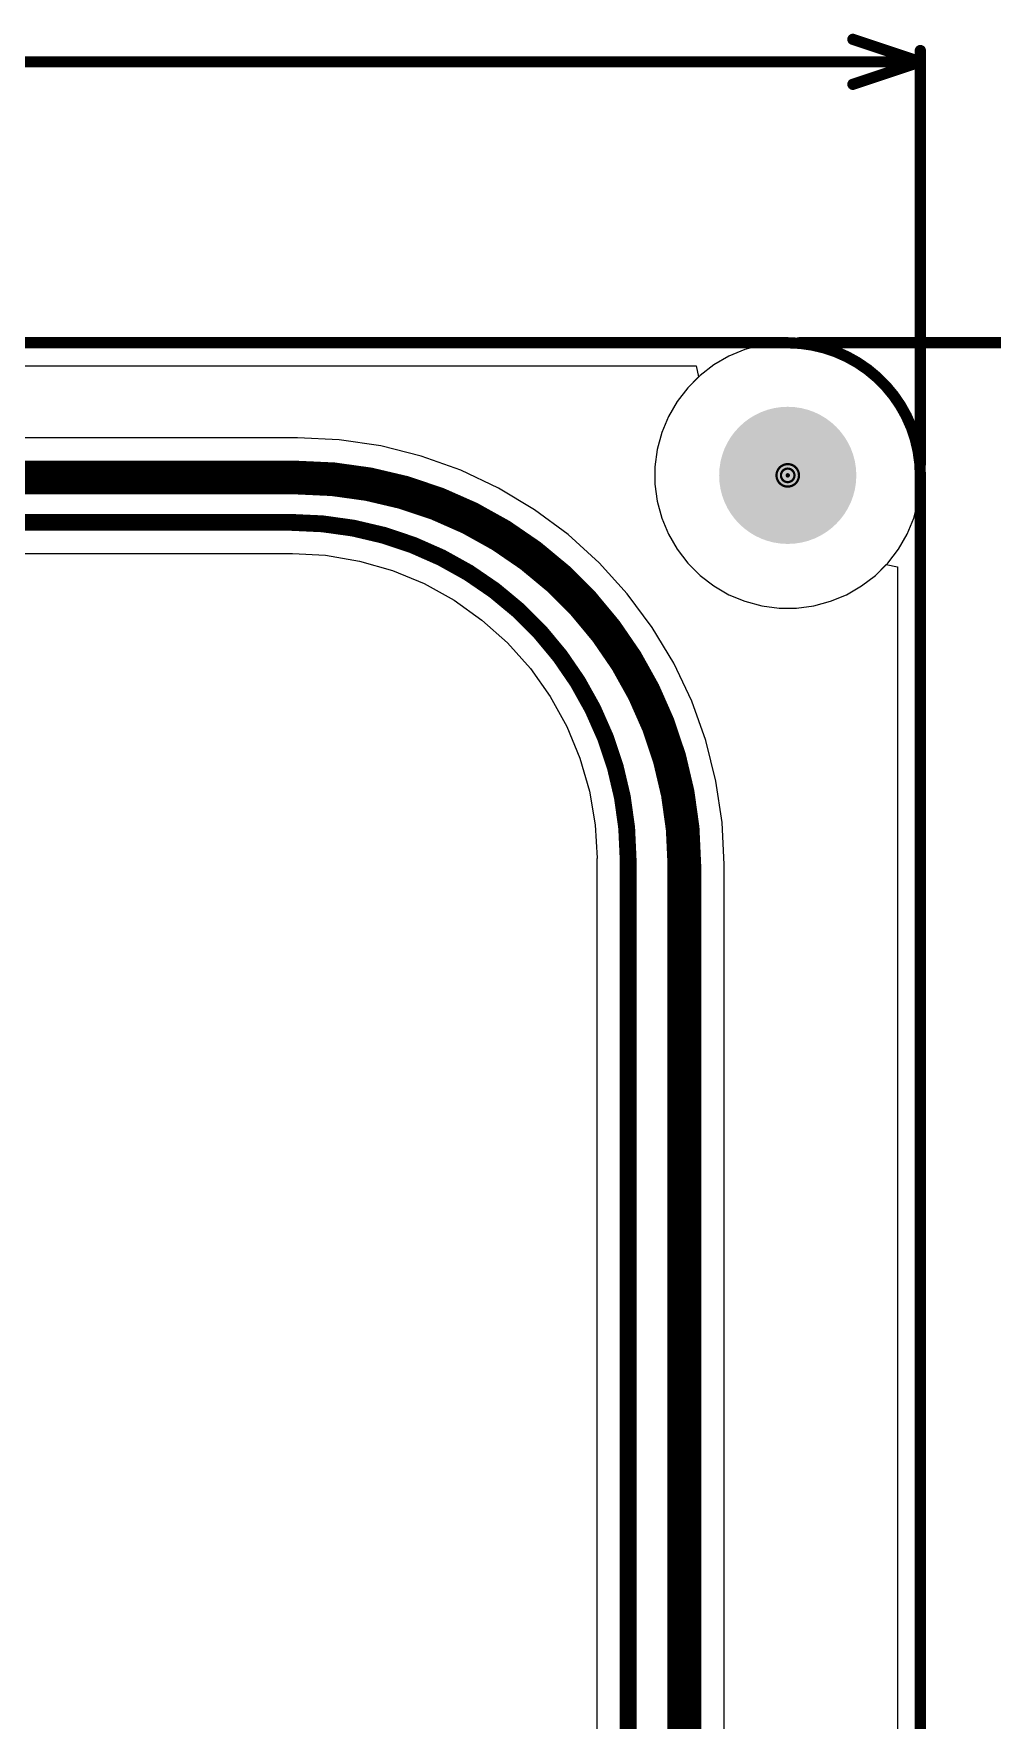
# Model space of a CAD drawing. Header units: inches. Extents: x 0 to 386, y 0 to 148.
# Drawn here: x 233.96 to 255.62, y 50.14 to 88.27 of the extents above; entities that cross this region are included whole.
import ezdxf

# ---------------------------------------------------------------- set-up
doc = ezdxf.new("R2010")
doc.units = ezdxf.units.IN
for name, color, linetype in [('Board outline', 216, 'Continuous'), ('Bottom Layer', 5, 'Continuous'), ('Bottom Solder', 6, 'Continuous'), ('Dimensions', 6, 'Continuous'), ('Drill Drawing', 1, 'Continuous'), ('Multi-Layer', 9, 'Continuous'), ('Pad Holes', 156, 'Continuous'), ('Top Layer', 1, 'Continuous'), ('Top Solder', 216, 'Continuous')]:
    doc.layers.add(name, color=color, linetype=linetype)

msp = doc.modelspace()

# ---------------------------------------------------------------- hatches: boundary and pattern name
at = {"layer": 'Bottom Solder'}
h = msp.add_hatch(color=6, dxfattribs=at)
edge = h.paths.add_edge_path()
edge.add_arc((251.003, 78.283), 0.0508, 0, 360)
at = {"layer": 'Pad Holes'}
h = msp.add_hatch(color=7, dxfattribs=at)
edge = h.paths.add_edge_path()
edge.add_arc((251.003, 78.283), 1.55, 0, 360)
at = {"layer": 'Top Solder'}
h = msp.add_hatch(color=216, dxfattribs=at)
edge = h.paths.add_edge_path()
edge.add_arc((251.003, 78.283), 0.0508, 0, 360)

# ---------------------------------------------------------------- linework, layer by layer
at = {"layer": 'Board outline'}
for points in [[(2.997, 81.28, 0.254, 0.254, 0), (251.003, 81.28, 0.254, 0.254, 0)], [(251.003, 81.28, 0.254, 0.254, -0.414214), (254, 78.283, 0.254, 0.254, 0)], [(254, 2.997, 0.254, 0.254, 0), (254, 78.283, 0.254, 0.254, 0)]]:
    msp.add_lwpolyline(points, format="xyseb", dxfattribs=at)
for points in [[(250.939, 81.28, 0.127, 0.127, 1), (251.066, 81.28, 0.127, 0.127, 1)], [(250.939, 81.28, 0.127, 0.127, 1), (251.066, 81.28, 0.127, 0.127, 1)], [(253.936, 78.283, 0.127, 0.127, 1), (254.064, 78.283, 0.127, 0.127, 1)], [(253.936, 78.283, 0.127, 0.127, 1), (254.064, 78.283, 0.127, 0.127, 1)]]:
    msp.add_lwpolyline(points, format="xyseb", close=True, dxfattribs=at)
at = {"layer": 'Bottom Layer'}
for p, q in [((183.308, 80.762), (248.936, 80.762)), ((248.985, 80.508), (248.742, 80.265)), ((248.936, 80.762), (248.985, 80.508)), ((248.742, 80.265), (248.503, 79.953)), ((248.503, 79.953), (248.306, 79.613)), ((248.306, 79.613), (248.156, 79.249)), ((248.156, 79.249), (248.054, 78.869)), ((248.054, 78.869), (248.003, 78.479)), ((248.003, 78.479), (248.003, 78.086)), ((248.003, 78.086), (248.054, 77.696)), ((248.054, 77.696), (248.156, 77.316)), ((248.156, 77.316), (248.306, 76.953)), ((248.306, 76.953), (248.503, 76.613)), ((248.503, 76.613), (248.742, 76.301)), ((248.742, 76.301), (249.021, 76.022)), ((252.985, 76.022), (253.228, 76.265)), ((253.228, 76.265), (253.482, 76.216)), ((249.021, 76.022), (249.333, 75.783)), ((252.673, 75.783), (252.985, 76.022)), ((253.482, 76.216), (253.482, 42.797)), ((249.333, 75.783), (249.673, 75.586)), ((249.673, 75.586), (250.036, 75.436)), ((251.969, 75.436), (252.333, 75.586)), ((252.333, 75.586), (252.673, 75.783)), ((250.036, 75.436), (250.416, 75.334)), ((250.416, 75.334), (250.806, 75.283)), ((250.806, 75.283), (251.199, 75.283)), ((251.199, 75.283), (251.589, 75.334)), ((251.589, 75.334), (251.969, 75.436))]:
    msp.add_line(p, q, dxfattribs=at)
at = {"layer": 'Dimensions'}
for points in [[(252.476, 88.138, 0.254, 0.254, 0), (254, 87.63, 0.254, 0.254, 0)], [(132.713, 87.63, 0.254, 0.254, 0), (254, 87.63, 0.254, 0.254, 0)], [(252.476, 87.122, 0.254, 0.254, 0), (254, 87.63, 0.254, 0.254, 0)], [(254, 78.537, 0.254, 0.254, 0), (254, 87.884, 0.254, 0.254, 0)], [(251.257, 81.28, 0.254, 0.254, 0), (260.604, 81.28, 0.254, 0.254, 0)]]:
    msp.add_lwpolyline(points, format="xyseb", dxfattribs=at)
for points in [[(252.412, 88.138, 0.127, 0.127, 1), (252.54, 88.138, 0.127, 0.127, 1)], [(253.936, 87.884, 0.127, 0.127, 1), (254.064, 87.884, 0.127, 0.127, 1)], [(253.936, 87.63, 0.127, 0.127, 1), (254.064, 87.63, 0.127, 0.127, 1)], [(253.936, 87.63, 0.127, 0.127, 1), (254.064, 87.63, 0.127, 0.127, 1)], [(253.936, 87.63, 0.127, 0.127, 1), (254.064, 87.63, 0.127, 0.127, 1)], [(252.412, 87.122, 0.127, 0.127, 1), (252.54, 87.122, 0.127, 0.127, 1)], [(251.193, 81.28, 0.127, 0.127, 1), (251.32, 81.28, 0.127, 0.127, 1)], [(253.936, 78.537, 0.127, 0.127, 1), (254.064, 78.537, 0.127, 0.127, 1)]]:
    msp.add_lwpolyline(points, format="xyseb", close=True, dxfattribs=at)
at = {"layer": 'Drill Drawing'}
for points in [[(251.257, 78.283, 0.0508, 0.0508, 1), (250.749, 78.283, 0.0508, 0.0508, 1)], [(250.736, 78.283, 0.0254, 0.0254, 1), (250.762, 78.283, 0.0254, 0.0254, 1)], [(251.155, 78.283, 0.0508, 0.0508, 1), (250.85, 78.283, 0.0508, 0.0508, 1)], [(250.838, 78.283, 0.0254, 0.0254, 1), (250.863, 78.283, 0.0254, 0.0254, 1)], [(251.143, 78.283, 0.0254, 0.0254, 1), (251.168, 78.283, 0.0254, 0.0254, 1)], [(251.244, 78.283, 0.0254, 0.0254, 1), (251.269, 78.283, 0.0254, 0.0254, 1)]]:
    msp.add_lwpolyline(points, format="xyseb", close=True, dxfattribs=at)
at = {"layer": 'Multi-Layer'}
for p, q in [((250.416, 81.231), (250.036, 81.13)), ((250.806, 81.283), (250.416, 81.231)), ((251.003, 81.283), (250.806, 81.283)), ((251.199, 81.283), (251.003, 81.283)), ((251.589, 81.231), (251.199, 81.283)), ((251.969, 81.13), (251.589, 81.231)), ((249.673, 80.979), (249.333, 80.783)), ((250.036, 81.13), (249.673, 80.979)), ((252.333, 80.979), (251.969, 81.13)), ((252.673, 80.783), (252.333, 80.979)), ((249.021, 80.543), (248.742, 80.265)), ((249.333, 80.783), (249.021, 80.543)), ((252.985, 80.543), (252.673, 80.783)), ((253.263, 80.265), (252.985, 80.543)), ((248.742, 80.265), (248.503, 79.953)), ((253.503, 79.953), (253.263, 80.265)), ((248.503, 79.953), (248.306, 79.613)), ((253.699, 79.613), (253.503, 79.953)), ((248.306, 79.613), (248.156, 79.249)), ((253.85, 79.249), (253.699, 79.613)), ((248.156, 79.249), (248.054, 78.869)), ((253.951, 78.869), (253.85, 79.249)), ((248.054, 78.869), (248.003, 78.479)), ((254.003, 78.479), (253.951, 78.869)), ((248.003, 78.479), (248.003, 78.283)), ((248.003, 78.283), (248.003, 78.086)), ((254.003, 78.283), (254.003, 78.479)), ((254.003, 78.283), (254.003, 78.283)), ((254.003, 78.086), (254.003, 78.283)), ((248.003, 78.086), (248.054, 77.696)), ((253.951, 77.696), (254.003, 78.086)), ((248.054, 77.696), (248.156, 77.316)), ((253.85, 77.316), (253.951, 77.696)), ((248.156, 77.316), (248.306, 76.953)), ((253.699, 76.953), (253.85, 77.316)), ((248.306, 76.953), (248.503, 76.613)), ((253.503, 76.613), (253.699, 76.953)), ((248.503, 76.613), (248.742, 76.301)), ((248.742, 76.301), (249.021, 76.022)), ((252.985, 76.022), (253.263, 76.301)), ((253.263, 76.301), (253.503, 76.613)), ((249.021, 76.022), (249.333, 75.783)), ((252.673, 75.783), (252.985, 76.022)), ((249.333, 75.783), (249.673, 75.586)), ((249.673, 75.586), (250.036, 75.436)), ((251.969, 75.436), (252.333, 75.586)), ((252.333, 75.586), (252.673, 75.783)), ((250.036, 75.436), (250.416, 75.334)), ((250.416, 75.334), (250.806, 75.283)), ((250.806, 75.283), (251.003, 75.283)), ((251.003, 75.283), (251.199, 75.283)), ((251.199, 75.283), (251.589, 75.334)), ((251.589, 75.334), (251.969, 75.436))]:
    msp.add_line(p, q, dxfattribs=at)
at = {"layer": 'Top Layer'}
for p, q in [((152.691, 80.762), (248.936, 80.762)), ((248.985, 80.508), (248.742, 80.265)), ((248.936, 80.762), (248.985, 80.508)), ((248.742, 80.265), (248.503, 79.953)), ((248.503, 79.953), (248.306, 79.613)), ((248.306, 79.613), (248.156, 79.249)), ((239.924, 79.129), (181.55, 79.129)), ((240.869, 79.086), (239.924, 79.133)), ((239.924, 79.133), (239.924, 79.129)), ((241.805, 78.947), (240.869, 79.086)), ((242.723, 78.717), (241.805, 78.947)), ((248.156, 79.249), (248.054, 78.869)), ((243.614, 78.399), (242.723, 78.717)), ((248.054, 78.869), (248.003, 78.479)), ((244.469, 77.994), (243.614, 78.399)), ((248.003, 78.479), (248.003, 78.086)), ((245.281, 77.507), (244.469, 77.994)), ((248.003, 78.086), (248.054, 77.696)), ((246.041, 76.944), (245.281, 77.507)), ((248.054, 77.696), (248.156, 77.316)), ((248.156, 77.316), (248.306, 76.953)), ((246.742, 76.308), (246.041, 76.944)), ((248.306, 76.953), (248.503, 76.613)), ((180.821, 76.515), (239.787, 76.515)), ((239.787, 76.515), (239.809, 76.518)), ((239.809, 76.518), (240.56, 76.476)), ((240.56, 76.476), (241.324, 76.346)), ((241.324, 76.346), (242.069, 76.132)), ((247.378, 75.607), (246.742, 76.308)), ((248.503, 76.613), (248.742, 76.301)), ((248.742, 76.301), (249.021, 76.022)), ((252.985, 76.022), (253.228, 76.265)), ((253.228, 76.265), (253.482, 76.216)), ((242.069, 76.132), (242.785, 75.835)), ((249.021, 76.022), (249.333, 75.783)), ((252.673, 75.783), (252.985, 76.022)), ((253.482, 76.216), (253.482, 5.064)), ((242.785, 75.835), (243.463, 75.461)), ((247.941, 74.847), (247.378, 75.607)), ((249.333, 75.783), (249.673, 75.586)), ((249.673, 75.586), (250.036, 75.436)), ((251.969, 75.436), (252.333, 75.586)), ((252.333, 75.586), (252.673, 75.783)), ((243.463, 75.461), (244.094, 75.012)), ((250.036, 75.436), (250.416, 75.334)), ((250.416, 75.334), (250.806, 75.283)), ((250.806, 75.283), (251.199, 75.283)), ((251.199, 75.283), (251.589, 75.334)), ((251.589, 75.334), (251.969, 75.436)), ((244.094, 75.012), (244.672, 74.496)), ((248.428, 74.035), (247.941, 74.847)), ((244.672, 74.496), (245.188, 73.918)), ((248.833, 73.18), (248.428, 74.035)), ((245.188, 73.918), (245.637, 73.286)), ((245.637, 73.286), (246.011, 72.608)), ((249.151, 72.289), (248.833, 73.18)), ((246.011, 72.608), (246.308, 71.893)), ((249.381, 71.371), (249.151, 72.289)), ((246.308, 71.893), (246.522, 71.148)), ((249.52, 70.435), (249.381, 71.371)), ((246.522, 71.148), (246.652, 70.384)), ((246.652, 70.384), (246.694, 69.633)), ((249.567, 69.49), (249.52, 70.435)), ((246.694, 69.633), (246.691, 69.611)), ((246.691, 69.611), (246.691, 40.274)), ((249.563, 42.809), (249.563, 69.49)), ((249.563, 69.49), (249.567, 69.49))]:
    msp.add_line(p, q, dxfattribs=at)
for points in [[(181.55, 78.232, 0.762, 0.762, 0), (239.924, 78.232, 0.762, 0.762, 0)], [(239.924, 78.232, 0.762, 0.762, -0.414214), (248.666, 69.49, 0.762, 0.762, 0)], [(180.425, 77.22, 0.381, 0.381, 0), (239.787, 77.22, 0.381, 0.381, 0)], [(239.787, 77.22, 0.381, 0.381, -0.414214), (247.396, 69.611, 0.381, 0.381, 0)], [(247.396, 39.878, 0.381, 0.381, 0), (247.396, 69.611, 0.381, 0.381, 0)], [(248.666, 40.889, 0.762, 0.762, 0), (248.666, 69.49, 0.762, 0.762, 0)]]:
    msp.add_lwpolyline(points, format="xyseb", dxfattribs=at)
for points in [[(239.733, 78.232, 0.381, 0.381, 1), (240.114, 78.232, 0.381, 0.381, 1)], [(239.733, 78.232, 0.381, 0.381, 1), (240.114, 78.232, 0.381, 0.381, 1)], [(239.692, 77.22, 0.191, 0.191, 1), (239.882, 77.22, 0.191, 0.191, 1)], [(239.692, 77.22, 0.191, 0.191, 1), (239.882, 77.22, 0.191, 0.191, 1)], [(247.301, 69.611, 0.191, 0.191, 1), (247.491, 69.611, 0.191, 0.191, 1)], [(247.301, 69.611, 0.191, 0.191, 1), (247.491, 69.611, 0.191, 0.191, 1)], [(248.475, 69.49, 0.381, 0.381, 1), (248.856, 69.49, 0.381, 0.381, 1)], [(248.475, 69.49, 0.381, 0.381, 1), (248.856, 69.49, 0.381, 0.381, 1)]]:
    msp.add_lwpolyline(points, format="xyseb", close=True, dxfattribs=at)

doc.saveas('drawing.dxf')
